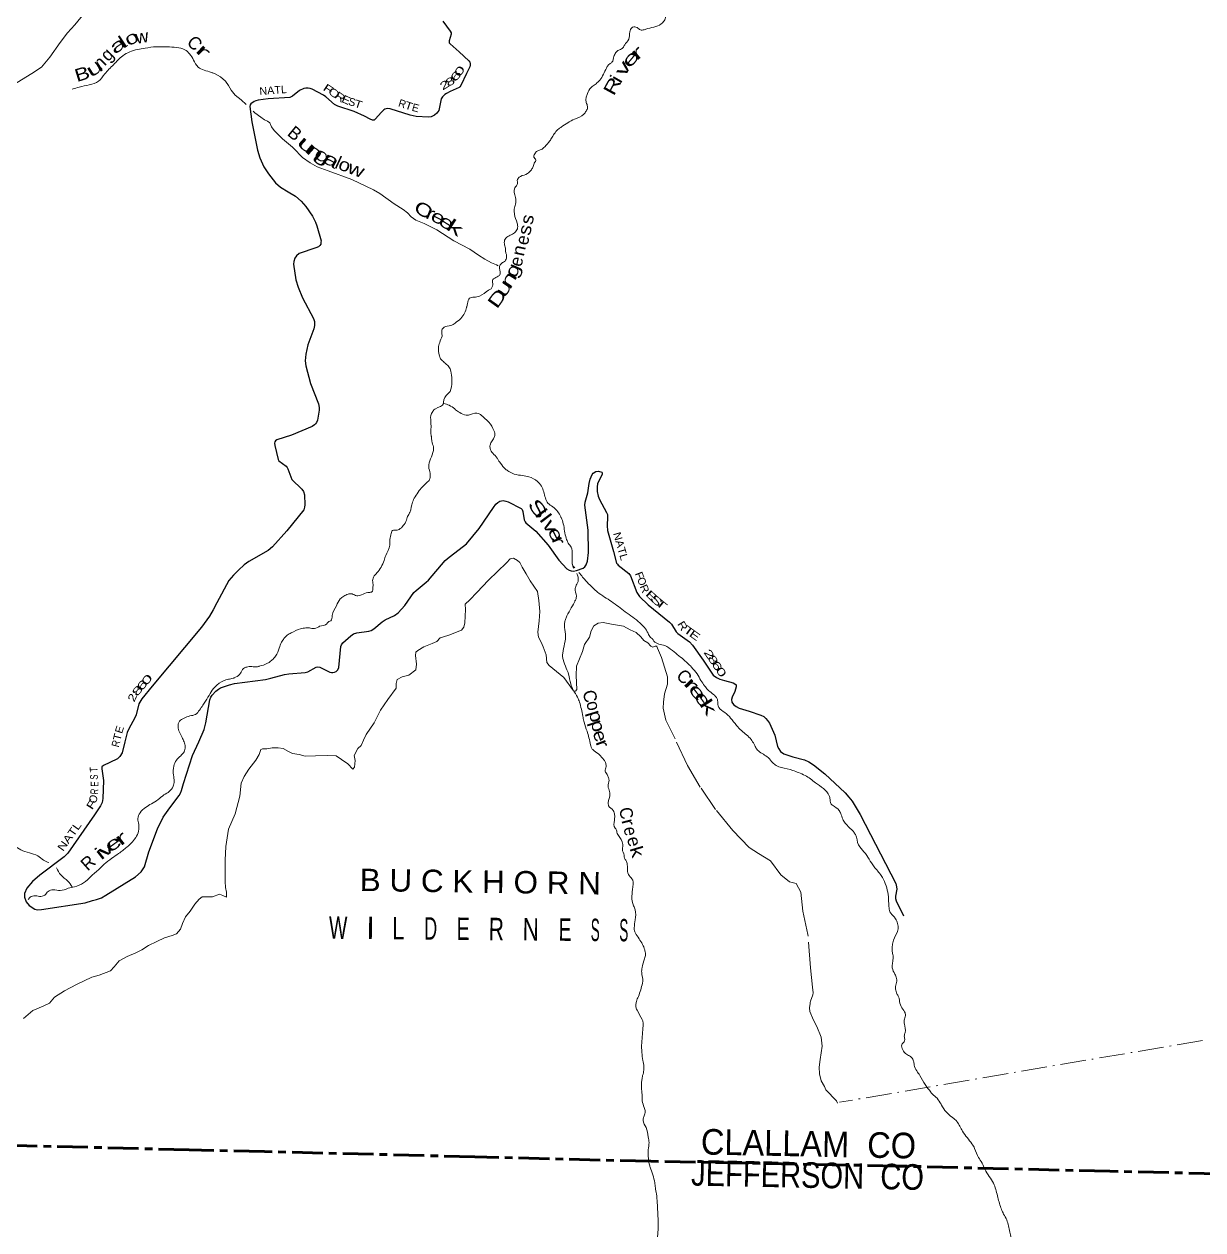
# Model space of a CAD drawing. Header units: feet. Extents: x -745759 to -493183, y 5472 to 195788.
# Drawn here: x -527720 to -509306, y 139782 to 158611 of the extents above; entities that cross this region are included whole.
import ezdxf
from ezdxf.enums import TextEntityAlignment as Align

# ---------------------------------------------------------------- set-up
doc = ezdxf.new("R2010")
doc.units = ezdxf.units.FT
doc.header["$LTSCALE"] = 80
doc.linetypes.add('DOT_DASHED', pattern=[7.7, 5, -1.2, 0.3, -1.2])
doc.linetypes.add('LONG_DASH_SHORT_DASH', pattern=[9.9, 6, -1.2, 1.5, -1.2])
for name, color, linetype, lineweight in [('11', 7, 'LONG_DASH_SHORT_DASH', 60), ('29', 7, 'Continuous', 25), ('39', 7, 'Continuous', 13), ('44', 7, 'DOT_DASHED', 13)]:
    doc.layers.add(name, color=color, linetype=linetype, lineweight=lineweight)
for name, color, linetype in [('12', 7, 'Continuous'), ('30', 7, 'Continuous'), ('41', 7, 'Continuous')]:
    doc.layers.add(name, color=color, linetype=linetype)

msp = doc.modelspace()

# ---------------------------------------------------------------- linework, layer by layer
at = {"layer": '11'}
for points in [[(-525139.88, 141032.44), (-530586.6, 141165.97), (-537205.87, 141340.89), (-540505.63, 141424.02), (-550405.19, 141665.38), (-556015.42, 141800.08)], [(-494256.43, 140240.87), (-497529.8, 140399.67), (-500822.87, 140464.02), (-504171.89, 140541.5), (-507464.61, 140623.9), (-510757.52, 140696.27), (-514064.29, 140778.94), (-517931.33, 140852.5), (-520678.25, 140922.22), (-523964.95, 141004.5), (-525139.88, 141032.44)]]:
    msp.add_lwpolyline(points, dxfattribs=at)
at = {"layer": '29'}
for points in [[(-521180.22, 158656.64), (-521066.45, 158501.33), (-521049.3, 158476.52), (-521047.26, 158451.96), (-521079.99, 158351.66), (-521077.94, 158320.96), (-521063.9, 158302.59), (-520924.53, 158179.51), (-520772.14, 158035.42), (-520755.78, 158017), (-520752.71, 157993.6), (-520749.64, 157971.97), (-520757.83, 157943.31), (-520809.24, 157840.14), (-520895.89, 157651.64), (-520912.26, 157631.17), (-520923.83, 157623.56), (-521066.41, 157558.04), (-521122.94, 157528.83), (-521147.49, 157510.41), (-521182.26, 157475.61), (-521202.28, 157444.22), (-521243.46, 157264.38), (-521272.26, 157219.76), (-521311.13, 157189.06), (-521360.22, 157164.49), (-521405.24, 157159.08), (-521597.78, 157167.54), (-521689.98, 157188.59), (-522001.48, 157288.32), (-522047.09, 157291.73), (-522085.35, 157284.23), (-522099.67, 157274), (-522141.21, 157233.31), (-522228.53, 157130.72), (-522253.08, 157112.3), (-522279.31, 157111.51), (-522314.44, 157124.58), (-522404.33, 157172.09), (-522563.12, 157247.37), (-522816.61, 157328.24), (-522869.82, 157355.57), (-523006.84, 157473.56), (-523044.76, 157501.4), (-523217.53, 157594.33), (-523250.26, 157606.61), (-523283.06, 157610.31), (-523319.8, 157610.7), (-523350.49, 157604.56), (-523416.77, 157574.72), (-523527.42, 157484.82), (-523570.57, 157467.27), (-523907.05, 157443.57), (-524065.38, 157425.46), (-524102.2, 157415.22), (-524127.36, 157403.62), (-524175.84, 157364.05), (-524188.11, 157351.77), (-524191.83, 157326.57), (-524160.25, 157087.14), (-524076.04, 156641.98), (-524039.81, 156521.78), (-523976.4, 156382.59), (-523901.28, 156271.37), (-523791.29, 156133.9), (-523713.94, 156065.1), (-523595.77, 155993.31)], [(-523595.77, 155993.31), (-523478.59, 155922.13), (-523390.37, 155847.34), (-523320.17, 155760.56), (-523216.5, 155614), (-523166.04, 155516.78), (-523144.91, 155462.53), (-523080.48, 155228.17), (-523082.13, 155206.1), (-523086.61, 155177), (-523100.93, 155152.44), (-523123.43, 155134.01), (-523163.02, 155117.33), (-523420.89, 155027.91), (-523467.08, 154990.74), (-523489.58, 154955.94), (-523504.92, 154905.79), (-523509.91, 154863.03), (-523474.53, 154615.49), (-523439.46, 154502.56), (-523369.58, 154338.53), (-523201.59, 154014.21), (-523184.8, 153969.36), (-523182.75, 153934.57), (-523182.75, 153905.91), (-523195.98, 153853.54), (-523287.33, 153604.41), (-523318.78, 153458.68), (-523326.96, 153352.24), (-523318.55, 153275.86), (-523243.69, 153001.48), (-523119.86, 152680), (-523112.19, 152625.61), (-523112.19, 152580.58), (-523136.96, 152425.44), (-523151.05, 152392.27), (-523169.46, 152367.71), (-523185.82, 152351.33), (-523220.08, 152328.68), (-523541.64, 152190.3), (-523772.88, 152118.44), (-523790.27, 152104.69), (-523802.54, 152086.27), (-523806.63, 152067.84), (-523803.46, 152030.72), (-523753.45, 151814.04), (-523739.66, 151792.68), (-523627.43, 151706.24), (-523612.31, 151689.18), (-523602.09, 151666.66), (-523538.63, 151499.84), (-523380.15, 151350.43), (-523354.75, 151313.7)], [(-520386.98, 151061.66), (-520349.79, 151115.95), (-520319.36, 151142.81), (-520286.63, 151161.23), (-520237.54, 151169.42), (-520195.65, 151163.19), (-520155.72, 151148.95), (-519955.56, 151046.22), (-519940.94, 151032.28), (-519928.67, 150997.48), (-519908.13, 150870.71), (-519893.9, 150839.87), (-519881.62, 150823.5), (-519726.04, 150692.63), (-519535.01, 150474.24), (-519366.53, 150240.23), (-519241.62, 150103.38), (-519206.61, 150082.52), (-519171.83, 150072.29), (-519139.11, 150070.24), (-519089.42, 150080.41), (-518987.74, 150117.32), (-518961.15, 150137.79), (-518938.24, 150165.84), (-518918.19, 150225.8), (-518904.72, 150359.88), (-518907.12, 150709.14), (-518960.67, 151099.52), (-518958.08, 151145.87), (-518915.14, 151291.32), (-518894.95, 151439.46), (-518878.3, 151506.12), (-518845.57, 151575.71), (-518828.15, 151600.75), (-518788.3, 151624.84), (-518747.39, 151630.98), (-518697.01, 151616.32), (-518688.07, 151602.32), (-518688.07, 151575.71), (-518760.35, 151434.89), (-518765.8, 151381.26), (-518765.8, 151311.67), (-518753.52, 151240.03), (-518729.04, 151185.42), (-518619.92, 150986.66), (-518606.25, 150951.42), (-518604.2, 150916.62), (-518614.43, 150775.39), (-518607.59, 150705.44), (-518512.18, 150374.47), (-518464.08, 150195.1), (-518452.83, 150175.66), (-518437.66, 150160.31), (-518272.27, 150032.73), (-518248.28, 149995.54), (-518149.73, 149737.37), (-518129.64, 149702.84), (-518105.09, 149674.18), (-517970.09, 149543.28), (-517636.67, 149273), (-517604.47, 149239.28), (-517534.4, 149121.53), (-517509.92, 149094.98), (-517326.55, 148963.04), (-517276.66, 148914.8), (-517111.22, 148677.95), (-516953.47, 148444.02), (-516901.54, 148407.03), (-516851.2, 148380.57), (-516778.14, 148360.52), (-516644.6, 148325.3), (-516615.96, 148308.93), (-516599.08, 148290.88), (-516595.51, 148261.85), (-516618.01, 148188.16), (-516660.97, 148100.15), (-516669.67, 148065.43), (-516663.01, 148024.41), (-516652.78, 148005.99), (-516632.33, 147983.47), (-516597.55, 147952.77), (-516550.84, 147926.69), (-516391.22, 147881.5), (-516211.93, 147819.89), (-516164.93, 147798.23), (-516134.24, 147767.53), (-516105.61, 147734.78), (-516076.69, 147692.87), (-515991.3, 147508.61), (-515949.13, 147328.47), (-515932.86, 147294.75), (-515902.08, 147252.74), (-515852.99, 147217.94), (-515761, 147183.1), (-515710.07, 147169.22)], [(-523354.75, 151313.7), (-523339.24, 151262.41), (-523333.1, 151104.81), (-523337.19, 151065.92), (-523350.57, 151028.62), (-523615.04, 150700.5), (-523839.36, 150448.79), (-523905.14, 150390.93), (-524209.56, 150218.1), (-524280.16, 150165.31), (-524368.12, 150085.48), (-524449.94, 150003.61), (-524519.43, 149920.95), (-524706.65, 149572.74), (-524765.97, 149466.31), (-524823.24, 149368.06), (-524948.99, 149194.11)], [(-524990.86, 147404), (-524909.49, 147597.65), (-524880.58, 147698.05), (-524818.27, 148060.13), (-524804.15, 148098.1), (-524782.67, 148133.93), (-524724.37, 148194.31), (-524685.51, 148225.01), (-524651.76, 148244.46), (-524512.66, 148293.58), (-524435.2, 148313.74), (-523950.77, 148378.77), (-523865.26, 148394.9), (-523652.52, 148454.26), (-523582.36, 148466.08), (-523330.36, 148483.94), (-523289.92, 148496.64), (-523158.53, 148569.9), (-523128.92, 148573.85), (-523101.26, 148569.9), (-522942.15, 148492.02), (-522917.16, 148485.98), (-522894.66, 148485.98), (-522872.16, 148490.08), (-522847.62, 148502.36), (-522818.98, 148528.97), (-522805.49, 148561.66), (-522772.27, 148890.18), (-522761.7, 148917.87), (-522741.25, 148946.53), (-522614.43, 149059.1), (-522573.76, 149087.1), (-522524.43, 149104.14), (-522335.22, 149131.76), (-522298.75, 149142.07), (-522255.44, 149166.56), (-522126.09, 149277.26), (-522079.53, 149305.75), (-521936.34, 149376), (-521877.02, 149418.33), (-521771.1, 149533.42), (-521630.54, 149734.57), (-521597.67, 149768.95), (-521437.35, 149894.34), (-521401.44, 149929.02), (-521144.4, 150233.96), (-521081.32, 150288.24), (-520854.62, 150459.25), (-520809.27, 150497.02), (-520611.75, 150733.59), (-520386.98, 151061.66)], [(-524948.99, 149194.11), (-525719.98, 148269.96), (-525880.22, 148074.82), (-525928.25, 147995.58), (-525969.9, 147824.31), (-525995.89, 147764.93), (-526078.32, 147617.02), (-526108.15, 147551.37), (-526145.32, 147402.4), (-526190.35, 147229.82), (-526225.02, 147172.13), (-526261.34, 147140.09), (-526381.65, 147080.74), (-526480.14, 147033.68), (-526504.21, 147012.96), (-526504.21, 146983.05), (-526479.45, 146800.87), (-526488.81, 146518.21), (-526498.6, 146454), (-526524.76, 146405.39), (-526617.8, 146263.4), (-527038.53, 145666.96), (-527093.04, 145606.12), (-527474.8, 145321.15), (-527587.79, 145222.03), (-527676.14, 145118.79), (-527714.83, 145035.08), (-527713.94, 144979.51), (-527688.67, 144904.22), (-527640.72, 144848.77), (-527554.16, 144792.05), (-527509.32, 144777.1), (-527446.01, 144786.44), (-526763.59, 144891.36), (-526649.93, 144922.92), (-526586.41, 144941.61), (-526511.68, 144967.78), (-526444.97, 145007.74), (-525978.55, 145296.06), (-525891.43, 145375.33), (-525857.8, 145420.19), (-525839.44, 145452.22), (-525769.79, 145682.81), (-525634.51, 146043.77), (-525545.8, 146225.94), (-525442.08, 146374.84), (-525299.51, 146567.01), (-525276.78, 146599.83), (-525261.83, 146644.7), (-525231.71, 146751.5), (-525091.27, 147190.57), (-524990.86, 147404)], [(-515710.07, 147169.22), (-515531.47, 147120.53), (-515461.28, 147092.06), (-515389.68, 147042.93), (-515213.76, 146901.73), (-514892.18, 146604.59), (-514834.32, 146540.43), (-514787.28, 146476.98), (-514660.15, 146269.01), (-514104.85, 145188.7), (-514089.74, 145136.29), (-514085.65, 145103.54), (-514106.11, 144993.01), (-514106.11, 144956.16), (-514096.16, 144921.6), (-513984.01, 144686.65)]]:
    msp.add_lwpolyline(points, dxfattribs=at)
at = {"layer": '39'}
for points in [[(-524747.08, 157839.57), (-524650.57, 157786.78), (-524575.78, 157719.5), (-524529.13, 157652.64), (-524486.69, 157577.81), (-524422.19, 157500.66), (-524327.35, 157431.07), (-524249.52, 157357.08)], [(-524140.09, 157253.05), (-524113.08, 157227.38), (-524024.23, 157159.89), (-523964.99, 157114.9), (-523915.18, 157096.11), (-523883.6, 157071.58), (-523854.94, 157008.99), (-523814.18, 156948.23), (-523684.55, 156819.98), (-523528.81, 156691.34), (-523513.16, 156673.06), (-523369.9, 156526.56), (-523251.24, 156444.6), (-523140.18, 156380.79), (-522968.74, 156320.1), (-522600.12, 156182.3), (-522264.18, 156022.93), (-522161.02, 155965.25), (-521939.67, 155805.57), (-521799.05, 155717.26), (-521730, 155662.1), (-521673.11, 155603.1), (-521599.95, 155551.89), (-521468.56, 155497.81), (-521293.72, 155411), (-521273.91, 155398.68), (-521006.63, 155226.28), (-520756.44, 155096.25), (-520623.99, 155002.04), (-520520.88, 154942.37), (-520417.77, 154882.69), (-520340.06, 154853.46), (-520312.36, 154835.01)]]:
    msp.add_lwpolyline(points, dxfattribs=at)
for points in [[(-521186.9, 153737), (-521195.42, 153801.29), (-521192.69, 153831.33), (-521159.39, 153878.97), (-521054.27, 153903.48), (-520987, 153942.59), (-520898.86, 154013.48), (-520838.53, 154098.82), (-520808.29, 154186.6), (-520805.99, 154198.6), (-520781.59, 154294.5), (-520762.64, 154330.31), (-520691.93, 154345.31), (-520605.08, 154362.07), (-520466.18, 154454.27), (-520425.37, 154479.73), (-520399.29, 154561.57), (-520402.16, 154609.74), (-520385.56, 154631.55), (-520312.21, 154672.57), (-520295.85, 154684.36), (-520283.12, 154712.25), (-520292.45, 154826.69), (-520281.78, 154852.6), (-520255.04, 154878.28), (-520244.75, 154888.15), (-520216.28, 154901.77), (-520186.9, 154953.47), (-520181.78, 154999.52), (-520196.76, 155045.86), (-520199.25, 155110.07), (-520217.62, 155182.53), (-520205.9, 155252.54), (-520144.32, 155305.77), (-520109.78, 155321.31), (-520042.31, 155368.44), (-520010.64, 155432.14), (-520018.96, 155504.45), (-520059.88, 155643.42), (-520062.46, 155703.62), (-520062.03, 155721.66), (-520044.09, 155799.6), (-520043.56, 155905.88), (-520056.15, 156052.45), (-520012.23, 156123.99), (-520017.2, 156168.18), (-520004.38, 156200.08), (-519963.38, 156233.56), (-519857.83, 156276.12), (-519796.05, 156337.37), (-519768.78, 156385.09), (-519742.99, 156454.9), (-519726.44, 156474.7), (-519753.28, 156529.24), (-519757.06, 156539.33), (-519733.52, 156599.14), (-519696.49, 156634.69), (-519643.81, 156651.96), (-519586.44, 156697.23), (-519507.92, 156786.31), (-519472.37, 156843.94), (-519366.68, 156976.73), (-519327.83, 157004.23), (-519121.84, 157127.52), (-518975.29, 157203.56), (-518941.99, 157251.19), (-518925.24, 157279.02), (-518921.75, 157341.13), (-518942.37, 157403.6), (-518941.13, 157455.72), (-518938.78, 157469.72), (-518921.37, 157525.61), (-518862.8, 157621), (-518799.31, 157670.2), (-518745.96, 157715.53), (-518634.96, 157902.39), (-518611.75, 157948.17), (-518572.52, 157991.7), (-518537.78, 158015.25), (-518507.45, 158107.05), (-518475.87, 158166.74), (-518430.75, 158204.17), (-518375.82, 158231.44), (-518344.62, 158275.09), (-518338.31, 158287.03), (-518275.91, 158374.34), (-518257.11, 158488.37), (-518223.28, 158558.05), (-518213.04, 158565.92), (-518144.91, 158556.89), (-518093.52, 158520.04), (-518063.42, 158517.59), (-518006.77, 158532.79), (-517767.63, 158613.48), (-517740.93, 158637.15), (-517707.44, 158692.8), (-517698.4, 158734.78)], [(-526967.29, 157597.21), (-526858.07, 157626.14), (-526702.4, 157664.6), (-526558.47, 157719.25), (-526459.65, 157832.61), (-526323.98, 157977.69), (-526178.38, 158116.63), (-525949.09, 158214.52), (-525829.98, 158235.32), (-525652.5, 158257.49), (-525483.55, 158255.66), (-525336.88, 158246.04), (-525208.84, 158210.53), (-525135.7, 158145.5), (-525071.2, 158050.46), (-525002.96, 157941.32), (-524907.38, 157892.1), (-524793.41, 157856.75), (-524747.08, 157839.57)], [(-524979.29, 147899.78), (-524926.84, 147974.9), (-524847.41, 148102.07), (-524697.94, 148300.39), (-524671.33, 148320.05), (-524529.18, 148380.11), (-524456.45, 148395.08), (-524415.83, 148412.52), (-524337.98, 148473.54), (-524293.96, 148549.09), (-524257.36, 148566.59), (-524188.7, 148579.62), (-524092.33, 148574.18), (-524060.03, 148579.72), (-524045.87, 148583.52), (-523916.11, 148629.73), (-523869.12, 148661.12), (-523817.74, 148708.49), (-523769.94, 148773.96), (-523726.88, 148893.64), (-523686.68, 148977.27), (-523651.28, 149028.88), (-523610.13, 149068.38), (-523546.97, 149103.54), (-523400.65, 149169.56), (-523319.93, 149182.4), (-523281.7, 149183.84), (-523207.64, 149170.71), (-523116.44, 149201.45), (-523104.24, 149207.29), (-522990.74, 149245.71), (-522961.75, 149281.38), (-522929.26, 149294.94), (-522907.25, 149374.83), (-522841.27, 149528.26), (-522780.46, 149633.64), (-522725.15, 149676.94), (-522660.03, 149710.07), (-522597.63, 149713.16), (-522521.94, 149683.96), (-522449.16, 149700.93), (-522349.88, 149733.56), (-522293.37, 149742.75), (-522276.96, 149756.54), (-522274.04, 149794.6), (-522273.66, 149810.64), (-522268.97, 149838.64), (-522275.05, 149920.95), (-522253.23, 149992.82), (-522209.88, 150040.3), (-522096.63, 150237.15), (-522070.74, 150310.97), (-522008.54, 150474.48), (-522006.92, 150542.64), (-521992.66, 150634.67), (-521962.9, 150702.41), (-521890.36, 150709.36), (-521861.94, 150720.97), (-521796.2, 150780.16), (-521747.97, 150863.67), (-521734.86, 150907.59), (-521703.23, 150969.29), (-521694.81, 150985.21), (-521652.76, 151147.02), (-521612.61, 151228.64), (-521547.97, 151325.94), (-521416.06, 151462.36), (-521393.38, 151486.09), (-521382.71, 151512), (-521378.69, 151596.16), (-521398.45, 151694.71), (-521325.97, 151952.33), (-521326.59, 152010.49), (-521350.66, 152097.07), (-521357.03, 152167.35), (-521358.8, 152177.41), (-521364.11, 152376.01), (-521365.21, 152498.35), (-521337.56, 152562.11), (-521292.29, 152605.56), (-521169.71, 152687.97), (-521169.28, 152706.01), (-521099.76, 152839.34), (-521089.52, 152847.21), (-521039.9, 152988.85), (-521039.43, 153093.12), (-521064.4, 153225.84), (-521083.69, 153260.21), (-521132.83, 153307.06), (-521142.64, 153317.23), (-521195.8, 153364.14), (-521226.85, 153410.72), (-521238, 153448.99), (-521247.57, 153553.41), (-521227.43, 153639.34), (-521186.9, 153737)], [(-534246.53, 153428.21), (-534229.16, 153189.13), (-534195.84, 153044.24), (-534143.05, 152967.38), (-534148.1, 152814.87), (-534119.11, 152553.59), (-534029.65, 152297.68), (-533927.37, 152079.77), (-533900.84, 151896.81), (-533930.75, 151708.44), (-533972.24, 151544.27), (-533989.36, 151391.89), (-533950.84, 151204.79), (-533854.48, 150992.96), (-533710.16, 150764.56), (-533559.36, 150558.17), (-533379.45, 150399.65), (-533280.28, 150328.32), (-533200.58, 150188.94), (-533103.25, 150025.29), (-532941.52, 149862.94), (-532757.14, 149726.45), (-532554.58, 149593.78), (-532372.94, 149421.18), (-532250.71, 149295.4), (-532139.92, 149201.86), (-532036.57, 149138.51), (-531927.82, 149042.98), (-531836.74, 148969.73), (-531778.44, 148866.72), (-531670.27, 148540.35), (-531569.19, 148262.23), (-531422.37, 147957.52), (-531336.11, 147844.17), (-531264.26, 147815.29), (-531233.52, 147742.69), (-531321.75, 147554.94), (-531307.02, 147486.53), (-531162.5, 147268.17), (-531010.13, 147039.68), (-530910.69, 146982.39), (-530719.59, 146779.58), (-530600.09, 146617.7), (-530439.77, 146485.48), (-530228.97, 146362.75), (-529991.35, 146374.24), (-529754.13, 146365.65), (-529597.84, 146333.85), (-529359.47, 146383.46), (-529251.21, 146364.22), (-529075.53, 146296.08), (-528997.13, 146293.22), (-528934.09, 146226.3), (-528877.36, 146145.38), (-528818.06, 146092.55), (-528710.2, 146053.24), (-528630.11, 146034.31), (-528555.16, 145959.22), (-528484.59, 145866.12), (-528301.5, 145765.77), (-528099.73, 145795.71), (-527952.66, 145806.16), (-527872.73, 145779.2), (-527771.35, 145717.88), (-527637.51, 145670.27), (-527507.69, 145622.69), (-527416.49, 145555.46), (-527332.78, 145516.33)], [(-519638.47, 151397.98), (-519701.1, 151469.09), (-519834.07, 151541.24), (-519930.1, 151560.71), (-520064.22, 151584.75), (-520149.67, 151626.12), (-520199.05, 151662.95), (-520277.33, 151752.34), (-520323.84, 151825.21), (-520329.63, 151835.33), (-520398.25, 151908.53), (-520438.73, 151981.32), (-520441.41, 152037.51), (-520371.94, 152168.83), (-520368.63, 152222.93), (-520381.75, 152263.23), (-520459.02, 152394.71), (-520539.74, 152466.09), (-520608.69, 152525.27), (-520646.63, 152535.85), (-520780.03, 152505.74), (-520816.21, 152506.28), (-520915.83, 152543.84), (-520979.08, 152588.9), (-520992.86, 152601.13), (-521081.96, 152658.6), (-521163.68, 152687.88)], [(-519134.85, 150116.88), (-519149.68, 150145.46), (-519158.63, 150191.71), (-519157.48, 150324.05), (-519176.77, 150442.64), (-519219.45, 150507.44), (-519251.8, 150584.12), (-519277.35, 150692.79), (-519296.68, 150809.38), (-519330.56, 150906.14), (-519336.3, 150918.25), (-519382.67, 150997.15), (-519461.28, 151072.51), (-519536.31, 151129.76), (-519602.48, 151305.2), (-519638.47, 151397.98)], [(-519116.65, 150120.48), (-519153.76, 150164.83), (-519157.39, 150174.28)], [(-518059.51, 143633.11), (-518056.48, 143656.4), (-518072.72, 143800.8), (-518066.89, 143876.91), (-518027.37, 144016.7), (-518013.64, 144086.68), (-518026.03, 144157.05), (-518058.23, 144239.74), (-518170.58, 144417.87), (-518183.88, 144450.15), (-518188.77, 144498.35), (-518173.7, 144624.46), (-518174.03, 144778.88), (-518198.63, 144843.41), (-518225.28, 144990.19), (-518221.88, 145048.3), (-518221.65, 145058.32), (-518205.71, 145220.51), (-518213.18, 145244.69), (-518267.82, 145313.67), (-518295.86, 145402.32), (-518297.92, 145484.57), (-518305.1, 145520.77), (-518328.16, 145565.23), (-518341.75, 145585.48), (-518346.68, 145631.68), (-518374.67, 145722.33), (-518367.5, 145770.35), (-518366.73, 145802.43), (-518377.83, 145842.7), (-518453.15, 145972.15), (-518458.84, 145986.27), (-518469.8, 146032.55), (-518487.41, 146052.87), (-518498.46, 146179.37), (-518493.25, 146229.42), (-518501.72, 146295.72), (-518516.93, 146332.04), (-518589.62, 146403.3), (-518593.35, 146415.39), (-518594.54, 146449.5), (-518569.09, 146589.49), (-518587.32, 146667.97), (-518598.42, 146708.24), (-518582.06, 146804.25), (-518594.93, 146854.57), (-518621.82, 146907.11), (-518629.62, 146917.25), (-518641.06, 146943.49), (-518629.29, 147015.51), (-518634.12, 147065.71), (-518655.13, 147112.14), (-518682.45, 147146.64), (-518749.1, 147217.81), (-518836.04, 147281.26), (-518861.26, 147319.73), (-518872.41, 147358), (-518925.72, 147567.34), (-518972.61, 147708.4), (-518988.78, 147788.85), (-518992.42, 147804.95), (-519043.52, 148022.28), (-519075.87, 148098.96), (-519141.47, 148214.23), (-519181.43, 148309.07), (-519216.02, 148459.98), (-519249.99, 148552.72), (-519298.99, 148689.81), (-519309.81, 148742.11), (-519306.75, 148786.18), (-519263.4, 149086.33), (-519278.19, 149224.92), (-519270.72, 149284.97), (-519253.31, 149340.86), (-519122.83, 149585.58), (-519114.36, 149603.5), (-519095.18, 149649.34), (-519110.3, 149773.89), (-519102.98, 149827.93), (-519066.9, 149907.61), (-519067.29, 149975.79), (-519084.84, 150031.49)], [(-514105.48, 143543.04), (-514105.52, 143583.73), (-514089.44, 143667.71), (-514103.66, 143746.13), (-514130.55, 143798.66), (-514160.36, 143897.36), (-514150.55, 143971.42), (-514146.34, 144063.6), (-514158.83, 144129.96), (-514159.5, 144186.12), (-514151.61, 144264.21), (-514087.64, 144417.67), (-514065.44, 144505.57), (-514081.61, 144586.02), (-514116.16, 144654.72), (-514129.84, 144670.96), (-514194.34, 144748.12), (-514210.42, 144832.58), (-514214.68, 144906.84), (-514229.28, 145053.44), (-514268.27, 145188.37), (-514331.58, 145315.64), (-514442.87, 145453.65), (-514600.15, 145686.58), (-514684.08, 145792.1), (-514734.47, 145955.27), (-514765.52, 146001.85), (-514895.05, 146134.11), (-514931.75, 146196.82), (-514963.85, 146283.52), (-514971.46, 146301.68), (-514988.83, 146332.02), (-515089.46, 146411.71), (-515124.62, 146454.35), (-515129.51, 146502.55), (-515144.2, 146560.92), (-515356.45, 146764.58), (-515518.61, 146877.27), (-515622.06, 146922.92), (-515711.72, 146956.33), (-515889.58, 147001.07), (-515971.2, 147034.36), (-516026.47, 147077.29), (-516096.95, 147156.54), (-516249.25, 147261.06), (-516292.17, 147315.84), (-516305.52, 147346.12), (-516317.1, 147366.34), (-516363.61, 147439.22), (-516513.09, 147577.79), (-516591.56, 147659.16), (-516683.33, 147772.82), (-516771.71, 147860.35), (-516868.36, 147937.98), (-516879.8, 147964.22), (-516885.78, 148050.54), (-516904.83, 148094.93), (-517040.62, 148217.26), (-517089.42, 148278.14), (-517147.8, 148359.22), (-517205.6, 148464.35), (-517295.56, 148569.95), (-517307.33, 148582.16), (-517490.35, 148747.29), (-517592.94, 148829.02), (-517709.73, 148904.95), (-517880.93, 148975.66), (-517906.2, 149012.13), (-517933.81, 149034.59), (-517972.47, 149099.33), (-518101.32, 149259.66), (-518328.36, 149433.46), (-518543.68, 149593.06), (-518761.3, 149740.66), (-518900.87, 149873.07), (-518985.13, 149964.55), (-518994.89, 149976.73), (-519055.54, 150049.22)], [(-524979.29, 147899.78), (-525041.46, 147832.3), (-525128.47, 147807.14), (-525221.71, 147772.02), (-525291.06, 147724.59), (-525314.95, 147636.52), (-525292.41, 147555.98), (-525251.85, 147471.23), (-525221.03, 147402.64), (-525204.45, 147326.18), (-525220.13, 147246.05), (-525273.62, 147186.41), (-525341.44, 147114.87), (-525381.45, 147024.97), (-525386.26, 146884.5), (-525374.1, 146788.02), (-525391.75, 146709.92), (-525451.72, 146628.26), (-525535.31, 146572.96), (-525627.26, 146501.68), (-525731.16, 146436.56), (-525820.82, 146379.32), (-525908.98, 146295.96), (-525943.01, 146203.98), (-525928.71, 146113.49), (-525928.22, 146037.21), (-525962.52, 145931.18), (-526028.65, 145843.57), (-526112.79, 145760.17), (-526243.56, 145659.2), (-526347.66, 145584.05), (-526470.22, 145491.02), (-526548.17, 145415.59), (-526677.21, 145300.55), (-526789.83, 145201.4), (-526933.92, 145138.72), (-527028.93, 145115.65), (-527158.38, 145080.92), (-527264.78, 145092.11), (-527343.74, 145066.87), (-527395.14, 145011.21), (-527455.92, 144989.79), (-527544.26, 144998.77), (-527625.2, 144975.56), (-527655.13, 144942.24)], [(-527214.42, 145434.18), (-527145.49, 145323.68), (-527036.75, 145228.16), (-526967.97, 145137.62)], [(-518059.51, 143633.11), (-518123.69, 143427.81), (-518155.41, 143346.19), (-518162.45, 143294.17), (-518157.38, 143245.93), (-518144, 143211.57), (-518066.48, 143069.64), (-518051.41, 143019.2), (-518050.43, 142967.03), (-518071.72, 142700.66), (-518070.62, 142552.2), (-518052.99, 142427.49), (-518038.82, 142330.93), (-518042.29, 142256.78), (-518062.04, 142170.92), (-518064.32, 142156.92), (-518073.61, 142092.91), (-518067.71, 141882.18), (-518063.38, 141795.84), (-518033.28, 141692.95), (-518018.4, 141632.49), (-518021.2, 141592.42), (-518046.42, 141534.74), (-518051.3, 141490.71), (-518003.3, 141379.45), (-517970.05, 141232.37), (-517957.73, 141143.87), (-517969.93, 141033.78), (-517968.59, 140897.36), (-517946.76, 140782.59), (-517941.13, 140762.43), (-517867.63, 140518.28), (-517859.13, 140439.88), (-517842.96, 140343.28), (-517822.34, 140064.06), (-517815.65, 139791.13), (-517821.04, 139721.03), (-517836.7, 139536.79), (-517882.66, 139343.12), (-517939.01, 139233.9), (-517969.98, 139190.37), (-517992.13, 139084.49), (-517995.48, 138914.06), (-518019.01, 138738), (-518023.22, 138625.75), (-518011.73, 138495.14), (-517971.44, 138400.08), (-517965.61, 138389.94), (-517938.46, 138341.27), (-517945.39, 138295.26), (-517999.49, 138198.03), (-518028.73, 138140.43), (-518028.41, 138054.17), (-518041.67, 137992.25), (-518044.7, 137940.16), (-518014.25, 137753.01), (-517967.9, 137557.54), (-517909.07, 137383.88), (-517892.51, 137307.33), (-517851.51, 137146.06), (-517832.39, 137097.55), (-517830.61, 137085.48), (-517829.28, 137051.35), (-517849.11, 136961.47), (-517851.47, 136841.17), (-517864.97, 136767.21), (-517928.08, 136620.01), (-518001.23, 136370.7), (-518056.95, 136191.26), (-518092.05, 136141.8), (-518194.19, 136051.53), (-518272.38, 135954.76), (-518301.5, 135903.18), (-518331.68, 135797.46), (-518383.42, 135718.23), (-518393.77, 135702.39), (-518500.72, 135572.09), (-518563.01, 135466.99), (-518633.36, 135360.05), (-518718.86, 135197.24), (-518822.86, 135012.72), (-518866.14, 134955.4), (-518876.37, 134945.57), (-518883.3, 134899.57), (-519043.25, 134728.18), (-519228.38, 134501.12), (-519369.01, 134291.25), (-519428.9, 134206.16), (-519489.5, 134084.99), (-519516.26, 134051.41), (-519528.65, 134033.6), (-519611.2, 133918.87), (-519662.32, 133769.43), (-519694.54, 133661.74), (-519755.34, 133530.54), (-519908.56, 133292.83), (-520005.16, 133178.37)], [(-514105.48, 143543.04), (-514096.41, 143502.81), (-514085.8, 143467.25), (-514060.58, 143422.63), (-514047.44, 143376.24), (-514021.39, 143271.42), (-513964.85, 143186.07), (-513951.9, 143129.65), (-513973.43, 143055.85), (-513968.59, 142995.58), (-513957.1, 142864.97), (-513970.28, 142807.06), (-513966.82, 142778.91), (-513967.72, 142732.79), (-514002.78, 142685.34), (-514013.44, 142653.45), (-513982.87, 142574.62), (-513977.05, 142564.48), (-513919.8, 142515.22), (-513858.34, 142475.91), (-513825.36, 142417.09), (-513819.81, 142392.91), (-513816.55, 142354.74), (-513776.14, 142265.69), (-513727.39, 142192.52), (-513643.85, 142050.48), (-513555.83, 141932.42), (-513530.37, 141899.83), (-513459.35, 141836.26), (-513394.94, 141742.73), (-513387.19, 141728.53), (-513316.99, 141622.86), (-513232.16, 141546.98), (-513190.56, 141518.09), (-513147.28, 141473.11), (-513061.9, 141323.01), (-512913.24, 141123.52), (-512872.48, 141052.52), (-512811.02, 140910.91), (-512756.48, 140825.59), (-512712.21, 140728.45), (-512644.14, 140616.79), (-512577.96, 140511.19), (-512515.59, 140313.4), (-512461.06, 140125.78), (-512428.48, 140046.92), (-512418.8, 140028.68), (-512370.4, 139937.47), (-512319.92, 139747.93), (-512289.31, 139568.8), (-512300.84, 139492.8), (-512345.89, 139345.25), (-512321.97, 139234.46), (-512273.65, 139139.24), (-512226.39, 138989.88), (-512157.49, 138715.73), (-512140.06, 138580.99), (-512138.88, 138436.55), (-512133.89, 138384.3), (-512077.23, 138304.96), (-512053.54, 138284.44), (-511993.77, 138261.21), (-511972.32, 138228.69), (-511923.69, 138149.51), (-511931.13, 138077.45), (-511954.86, 137993.66), (-511955.8, 137945.54), (-511916.37, 137806.36), (-511888.91, 137773.73), (-511790.46, 137675.52), (-511687.53, 137601.3), (-511648.3, 137554.4), (-511627.21, 137503.84), (-511609.34, 137391.16), (-511592.23, 137342.69), (-511586.48, 137328.53), (-511572.08, 137244), (-511546.9, 137197.38), (-511488.03, 137128.03), (-511410.79, 137074.36), (-511335.09, 137044.8), (-511282.17, 136979.58), (-511247.46, 136906.69), (-511246.6, 136746.2), (-511232.55, 136643.63), (-511186.83, 136518.37), (-511128.24, 136434.98), (-511087.04, 136386.03), (-511004.02, 136320.22), (-510970.26, 136301.51), (-510906.36, 136284.21), (-510892.39, 136279.93), (-510804.52, 136256.15), (-510689.82, 136167.65), (-510648.63, 136118.71), (-510600.66, 136005.44), (-510587.44, 135963.06)]]:
    msp.add_spline(points, degree=3, dxfattribs=at)
at = {"layer": '44'}
msp.add_line((-509314.15, 142740.15), (-514980.23, 141775.71), dxfattribs=at)
for points in [[(-526712.8, 158859.14), (-526927.22, 158598.48), (-527040.28, 158477.25), (-527155.96, 158325.94), (-527317.44, 158096.83), (-527449.33, 157939.67), (-527598.2, 157838.9), (-527897.5, 157659.46)], [(-517832.61, 148894.73), (-517860.74, 148895.15), (-517897.2, 148883.65), (-517931.03, 148898.19), (-517978.06, 148949.02), (-518037.44, 148988), (-518088.45, 149040.89), (-518157.16, 149110.09), (-518250.7, 149149.57), (-518355.87, 149207.27), (-518544.01, 149242.14), (-518676.12, 149266.15), (-518752.77, 149255.25), (-518820.14, 149212.13), (-518862.1, 149138.55), (-518886.6, 149038.65), (-518965.69, 148925.52), (-518998.56, 148811.7), (-519090.47, 148582.45), (-519093.91, 148438.12), (-519085.01, 148221.42), (-519107.79, 148193.68), (-519135.73, 148202.11), (-519287.65, 148406.89), (-519516.41, 148592.76), (-519555.41, 148643.47), (-519566.65, 148761.95), (-519613.88, 148888.98), (-519644.36, 148959.62), (-519684.7, 149038.42), (-519696.9, 149116.81), (-519674.56, 149294.95), (-519665.09, 149439.19), (-519677.05, 149611.82), (-519701.93, 149748.55), (-519816.53, 149916.69), (-519876.25, 150025.86), (-519938.02, 150133.05), (-519976.49, 150205.81), (-520013.96, 150236.44), (-520073.38, 150273.42), (-520125.92, 150262.16), (-520181.76, 150196.81), (-520463.53, 149930.26), (-520649.13, 149734.48), (-520756.4, 149619.76), (-520830.33, 149554.68), (-520822.29, 149470.34), (-520833.34, 149259.94), (-520849.03, 149191.99), (-520888.26, 149148.46), (-521085.2, 149067.15), (-521168.17, 149044.31), (-521222.91, 149025.06), (-521274.44, 148971.68), (-521347.65, 148936.67), (-521475.49, 148886.42), (-521569.32, 148829.66), (-521602.15, 148802.07), (-521605.4, 148749.98), (-521590.52, 148615.4), (-521602.72, 148525.34), (-521711.14, 148446.73), (-521816.36, 148418.21), (-521889.71, 148377.18), (-521909.32, 148313.3), (-521909.03, 148241.11), (-522035.88, 148064.51), (-522150.47, 147895.75), (-522253.67, 147698.75), (-522374.53, 147520.06), (-522416.93, 147428.45), (-522457.12, 147344.82), (-522506.4, 147301.43), (-522563.38, 147187.97), (-522547.07, 147113.53), (-522559.6, 147009.44), (-522584.48, 146977.73), (-522664.96, 147059.13), (-522759.89, 147124.7), (-522844.92, 147184.11), (-522985.45, 147192.21), (-523168.56, 147184.89), (-523327.51, 147179.21), (-523423.4, 147204.7), (-523525.55, 147220.24), (-523591.11, 147253.3), (-523674.46, 147298.65), (-523752.59, 147309.83), (-523845.13, 147307.19), (-523925.85, 147294.34), (-523994.18, 147295.35), (-524022.65, 147281.74), (-524048.58, 147205.92), (-524100.97, 147116.45), (-524210.83, 146977.71), (-524283.98, 146860.47), (-524330.68, 146756.89), (-524347.62, 146552.6), (-524422.49, 146278.98), (-524528.67, 146041.92)], [(-515406.22, 143572.14), (-515435.41, 143876.11), (-515475.27, 144396.07), (-515557.1, 144758.24), (-515586.19, 145055.45), (-515661.31, 145192.92), (-515763.23, 145218.49), (-515901.37, 145326.82), (-516063.05, 145543.77), (-516249.32, 145656.82), (-516393.73, 145755.21), (-516648.76, 146019.67), (-516918.34, 146348.51), (-517159.31, 146696.99), (-517356.3, 147034.79), (-517551.48, 147448.76), (-517695.27, 147741.65), (-517739, 147930.8), (-517730.82, 148020.92), (-517715.65, 148151.04), (-517669.82, 148302.76), (-517667.09, 148417.03), (-517764.42, 148719.26), (-517823.27, 148864.51), (-517836.91, 148891.28)], [(-524528.67, 146041.92), (-524567.32, 145769.77), (-524580.43, 145557.4), (-524581.38, 145348.86), (-524576.36, 145222.45), (-524574.59, 145128.18), (-524560.18, 145057.78), (-524560.13, 144975.56), (-524617.74, 145004.49), (-524669.56, 145023.3), (-524779.04, 144984.81), (-524857.46, 144983.97), (-524935.88, 144983.12), (-524985.02, 144945.75), (-525050.2, 144866.92)], [(-525050.2, 144866.92), (-525126.84, 144759.84), (-525201.04, 144670.31), (-525245.36, 144566.4), (-525277.29, 144478.42), (-525339.07, 144406.82), (-525406.01, 144379.44), (-525525.48, 144340.58), (-525647.28, 144285.69), (-525777.28, 144222.86), (-525881.26, 144153.73), (-525976.72, 144108.59), (-526110.67, 144049.81), (-526232.75, 143980.87), (-526313.03, 143889.4), (-526368.58, 143826.48)], [(-526368.58, 143826.48), (-526548.04, 143760.08), (-526661.69, 143729.55), (-526903.04, 143614.66), (-527089.62, 143514.11), (-527246.02, 143414.6), (-527323.86, 143320.62), (-527420.05, 143273.45), (-527581.19, 143208.26), (-527726.53, 143082.28)], [(-515014.7, 141758.33), (-515031.97, 141798.79), (-515195.26, 141968.47), (-515216.28, 142023.04), (-515270.81, 142108.35), (-515296.78, 142217.17), (-515298.71, 142323.52), (-515284.31, 142443.6), (-515252.12, 142651.58), (-515267.46, 142790.29), (-515334.39, 142960.09), (-515386.69, 143057.39), (-515448.31, 143190.99), (-515453.18, 143249.25), (-515441.77, 143319.24), (-515439.53, 143331.23), (-515437.09, 143353.24), (-515399.7, 143451.46), (-515395.09, 143486.05), (-515406.22, 143572.14)]]:
    msp.add_lwpolyline(points, dxfattribs=at)

# ---------------------------------------------------------------- texts
at = {"layer": '12', "width": 0.95}
msp.add_text('CLALLAM  CO', height=400, rotation=358.912, dxfattribs=at).set_placement((-517150.41, 140959.38))
at = {"layer": '12', "width": 0.85}
msp.add_text('JEFFERSON  CO', height=400, rotation=358.912, dxfattribs=at).set_placement((-515485.22, 140439.04), align=Align.CENTER)
at = {"layer": '30'}
for s, rotation, width, p in [('6', 48.313, 2, (-520932.49, 157760.63)), ('0', 53.313, 1.85, (-520871.12, 157841.84)), ('NATL', 4.029, 1.05, (-523825.47, 157519.49)), ('F', 326.725, 1.55, (-522999.3, 157548.16)), ('O', 319.268, 1.45, (-522916.35, 157488.48)), ('2', 32.326, 1.6, (-521121.84, 157610.63)), ('8', 30.68, 1.55, (-521034.55, 157662.76)), ('R', 324.268, 1.4, (-522817.94, 157424.26)), ('E', 335.306, 1.2, (-522713.47, 157373.81)), ('S', 342.306, 1.05, (-522614.2, 157337.16)), ('T', 342.306, 1.2, (-522516.03, 157303.56)), ('T', 342.247, 1.2, (-521728.17, 157277.69)), ('NATL', 286.081, 1.1, (-518457.79, 150441.46)), ('F', 290.893, 1.2, (-518161.07, 149978.32)), ('R', 292.893, 1.1, (-518082.22, 149770.88)), ('E', 315.883, 1.8, (-517957.29, 149634.67)), ('S', 315.883, 1.8, (-517882.97, 149566.47)), ('T', 320.971, 1.8, (-517803.94, 149503.52)), ('R', 300.756, 1.25, (-517484.36, 149182.99)), ('T', 324.264, 1.7, (-517370.73, 149085.5)), ('E', 324.264, 1.5, (-517276.72, 149017.86)), ('2', 304.934, 1.7, (-517068.61, 148739.19)), ('8', 303.994, 1.65, (-517007.63, 148649.55)), ('6', 303.994, 1.75, (-516945.01, 148556.66)), ('0', 303.994, 1.75, (-516879.99, 148460.27)), ('0', 50.609, 1.95, (-525757.02, 148335.15)), ('8', 50.609, 1.85, (-525903.78, 148164.32)), ('6', 50.609, 1.9, (-525830.83, 148250.89)), ('2', 65.332, 1.35, (-525975.07, 148070.36)), ('E', 72.564, 1.05, (-526173.89, 147577)), ('T', 75.99, 1.1, (-526203.8, 147464.61)), ('R', 75.376, 0.9, (-526228.52, 147360.82)), ('T', 92.74, 0.85, (-526573.29, 146970.92)), ('S', 88.103, 0.75, (-526568.42, 146851)), ('E', 88.103, 0.75, (-526558.95, 146742.35)), ('F', 56.765, 1.55, (-526617.89, 146393.41)), ('O', 66.713, 1.05, (-526584.42, 146487.22)), ('R', 85.103, 0.75, (-526563.79, 146621.22))]:
    msp.add_text(s, height=120, rotation=rotation, dxfattribs=dict(at, width=width)).set_placement(p, align=Align.CENTER)
for s, rotation, p in [('R', 342.247, (-521829.58, 157311.26)), ('E', 344.813, (-521619.87, 157246.52)), ('O', 290.893, (-518124.35, 149887.27))]:
    msp.add_text(s, height=120, rotation=rotation, dxfattribs=at).set_placement(p, align=Align.CENTER)
at = {"layer": '30', "width": 1.25}
msp.add_text('NATL', height=120, rotation=54.801, dxfattribs=at).set_placement((-527110.81, 145683.9))
at = {"layer": '41'}
for s, rotation, width, p in [('a', 33.743, 1.7, (-526306.94, 158131.95)), ('l', 33.981, 1.35, (-526157.63, 158229.86)), ('o', 27.81, 1.4, (-526089.83, 158260.49)), ('w', 9.415, 1.05, (-525963.24, 158302.54)), ('r', 316.381, 2.2, (-525058.67, 158190.8)), ('e', 50.431, 1.8, (-518259.65, 157906.66)), ('r', 39.103, 2, (-518155.27, 158030.55)), ('u', 31.616, 1.7, (-526678.2, 157772.64)), ('v', 57.85, 1.65, (-518344.02, 157775.7)), ('B', 17.204, 1.3, (-526894.92, 157704.37)), ('i', 60.341, 1.3, (-518402.5, 157672.99)), ('R', 61.408, 1.4, (-518509.29, 157478.24)), ('s', 79.359, 1.15, (-519780.1, 155468.16)), ('s', 77.98, 1.2, (-519818.39, 155300.03)), ('n', 77.98, 1.1, (-519914.72, 154975.64)), ('g', 66.6, 1.4, (-520040.14, 154632.51)), ('u', 56.285, 1.75, (-520220.52, 154322.26)), ('n', 57.52, 1.65, (-520138.57, 154467.28)), ('D', 54.526, 1.55, (-520335.75, 154150.6)), ('S', 306.607, 1.7, (-519865.91, 151109.44)), ('i', 306.851, 1.55, (-519747.94, 150950.81)), ('l', 306.939, 1.5, (-519678.21, 150871.59)), ('v', 296.832, 1.5, (-519630.27, 150811.84)), ('e', 296.725, 1.4, (-519547.84, 150695.15)), ('r', 292.391, 1.4, (-519483.31, 150568.6)), ('r', 313.195, 2.2, (-517435.93, 148309.68)), ('e', 308.608, 1.8, (-517358.01, 148223.26)), ('e', 305.574, 1.65, (-517267.16, 148111.24)), ('k', 302.826, 1.8, (-517179.64, 147995.21)), ('p', 287.13, 1.25, (-518906.86, 147864.84)), ('p', 288.227, 1.25, (-518877.31, 147712.78)), ('e', 289.737, 1.2, (-518843.98, 147548.38)), ('r', 290.661, 1.35, (-518796.65, 147400.07)), ('C', 281.858, 0.95, (-518427.71, 146358.57)), ('r', 284.32, 1.2, (-518390.5, 146175.93)), ('e', 280.204, 0.95, (-518355.63, 146060.08)), ('e', 284.737, 1.05, (-518306.11, 145898.33)), ('k', 286.54, 1.25, (-518264.07, 145740.23))]:
    msp.add_text(s, height=200, rotation=rotation, dxfattribs=dict(at, width=width)).set_placement(p)
for s, rotation, p in [('C', 314.86, (-525192.42, 158313.87)), ('g', 45.608, (-526407.56, 158015.47)), ('n', 44.904, (-526524.92, 157888)), ('e', 77.98, (-519853.81, 155147.38)), ('e', 77.98, (-519950.13, 154811.89)), ('C', 315.367, (-517547.2, 148418.96)), ('C', 283.2, (-518997.03, 148186.88)), ('o', 283.264, (-518939.61, 148018.32))]:
    msp.add_text(s, height=200, rotation=rotation, dxfattribs=at).set_placement(p)
for s, rotation, p in [('B', 320.444, (-523553.35, 156828.74)), ('R', 41.757, (-526654.88, 145441.06))]:
    msp.add_text(s, height=200, rotation=rotation, dxfattribs=at).set_placement(p, align=Align.CENTER)
for s, rotation, width, p in [('u', 318.359, 2.05, (-523361.16, 156644.02)), ('n', 320.359, 1.9, (-523245.33, 156548.4)), ('g', 328.367, 1.65, (-523104.01, 156473.8)), ('a', 330.12, 1.55, (-522968.01, 156404.97)), ('l', 335.506, 1.05, (-522851.84, 156358.72)), ('o', 339.503, 1.2, (-522745.45, 156319.84)), ('w', 339.503, 1.3, (-522564.33, 156249.04)), ('C', 325.009, 1.45, (-521539.63, 155631.54)), ('r', 337.628, 1.4, (-521407.43, 155565.42)), ('e', 333.595, 1.4, (-521294.15, 155509.69)), ('e', 328.122, 1.55, (-521168.9, 155432.07)), ('k', 327.177, 1.8, (-521043.52, 155351.58)), ('r', 38.392, 1.95, (-526145.01, 145819.87)), ('i', 38.106, 1.6, (-526478.73, 145576.93)), ('v', 36.295, 1.8, (-526383.63, 145653.2)), ('e', 35.828, 1.7, (-526275.23, 145735.88))]:
    msp.add_text(s, height=200, rotation=rotation, dxfattribs=dict(at, width=width)).set_placement(p, align=Align.CENTER)
at = {"layer": '44', "width": 1.05}
msp.add_text('B U C K H O R N', height=350, rotation=359.153, dxfattribs=at).set_placement((-520595.63, 145045.99), align=Align.CENTER)
at = {"layer": '44'}
for s, width, p in [('W', 0.65, (-522959.11, 144327.79)), ('L', 0.75, (-521972.7, 144319.16)), ('D', 0.6, (-521471.22, 144314.77)), ('E', 0.65, (-520964.23, 144310.33)), ('R', 0.7, (-520462.75, 144305.94)), ('N', 0.75, (-519933.71, 144301.31)), ('E', 0.65, (-519371.6, 144296.39)), ('S', 0.45, (-518870.12, 144292)), ('S', 0.45, (-518423.76, 144288.1))]:
    msp.add_text(s, height=350, rotation=359.498, dxfattribs=dict(at, width=width)).set_placement(p)
msp.add_text('I', height=350, rotation=359.498, dxfattribs=at).set_placement((-522374.97, 144322.68))

doc.saveas('drawing.dxf')
